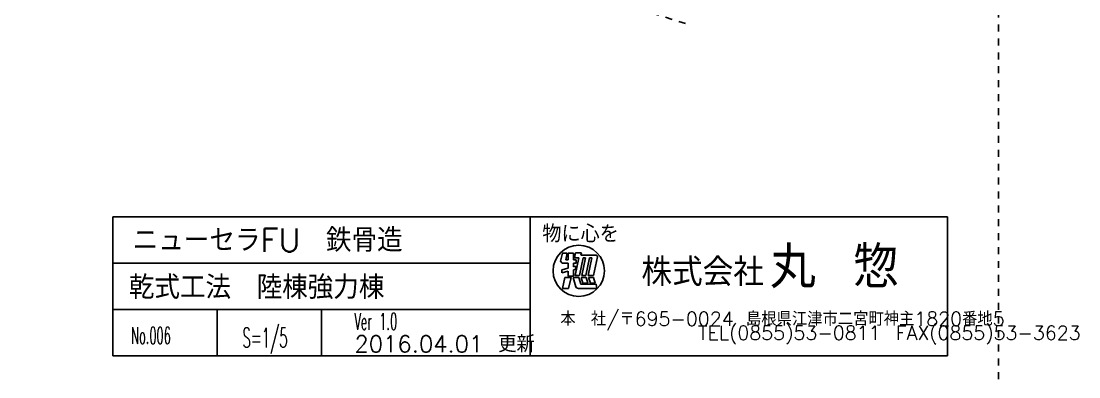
# Model space of a CAD drawing. Extents: x -1727 to 4652, y -2317 to 2357.
# Drawn here: x 3753 to 4513, y 15 to 271 of the extents above; entities that cross this region are included whole.
import ezdxf

# ---------------------------------------------------------------- set-up
doc = ezdxf.new("R2010")
doc.units = 0
doc.header["$LTSCALE"] = 5
doc.linetypes.add('DOT', pattern=[2, 1, -1])
for name, color, linetype in [('0-0', 7, 'CONTINUOUS'), ('0-4', 7, 'CONTINUOUS'), ('0-A', 7, 'CONTINUOUS')]:
    doc.layers.add(name, color=color, linetype=linetype)
doc.styles.get("Standard").update_dxf_attribs({"font": 'txt.shx', "bigfont": 'extfont.shx'})

msp = doc.modelspace()

# ---------------------------------------------------------------- linework, layer by layer
at = {"layer": '0-0', "color": 7, "linetype": 'CONTINUOUS'}
for p, q in [((4418.494, 130.3427), (3818.494, 130.3427)), ((3818.494, 130.3427), (3818.494, 30.3427)), ((4118.494, 130.3427), (4118.494, 30.3427)), ((4418.494, 130.3427), (4418.494, 30.3427)), ((4140.1928, 98.3051), (4141.6706, 104.1209)), ((4141.6706, 104.1209), (4145.0144, 104.1209)), ((4144.0305, 99.2847), (4145.0144, 104.1209)), ((4144.0305, 99.2847), (4145.848, 99.2847)), ((4145.848, 104.1209), (4145.848, 99.2847)), ((4145.848, 104.1209), (4149.7092, 104.1209)), ((4149.7092, 99.2847), (4149.7092, 104.1209)), ((4149.7092, 99.2847), (4151.525, 99.2847)), ((4151.0739, 104.2594), (4150.3422, 100.6628)), ((4150.3422, 100.6628), (4153.4007, 100.6628)), ((4153.4007, 100.6628), (4150.8288, 88.0206)), ((4151.0739, 104.2594), (4155.3013, 104.2594)), ((4151.525, 99.2847), (4151.525, 97.0226)), ((4156.4739, 100.6628), (4153.902, 88.0206)), ((4155.3013, 104.2594), (4154.961, 102.5869)), ((4154.961, 102.5869), (4166.1117, 102.5869)), ((4158.159, 100.6628), (4155.5871, 88.0206)), ((4156.4739, 100.6628), (4158.159, 100.6628)), ((4161.0054, 100.6628), (4158.4335, 88.0206)), ((4162.7063, 100.6628), (4160.1344, 88.0206)), ((4161.0054, 100.6628), (4162.7063, 100.6628)), ((4166.753, 101.5032), (4164.0101, 88.0206)), ((4118.494, 97.0093), (3818.494, 97.0093)), ((4140.1928, 98.3051), (4141.4886, 97.0226)), ((4141.1415, 92.0613), (4145.848, 93.263)), ((4141.1415, 92.0613), (4141.1415, 89.8755)), ((4141.4886, 97.0226), (4145.848, 97.0226)), ((4145.848, 97.0226), (4145.848, 93.263)), ((4149.7092, 94.2488), (4149.7092, 97.0226)), ((4149.7092, 97.0226), (4151.525, 97.0226)), ((4149.7092, 94.2488), (4151.2924, 94.6531)), ((4149.7092, 92.063), (4150.9684, 92.3845)), ((4149.7092, 87.6186), (4149.7092, 92.063)), ((4151.2924, 94.6531), (4150.9684, 92.3845)), ((4141.1415, 89.8755), (4145.848, 91.0772)), ((4143.4608, 86.5179), (4141.6265, 78.7787)), ((4143.4608, 86.5179), (4147.8707, 86.5179)), ((4145.614, 87.6186), (4149.7092, 87.6186)), ((4145.848, 91.0772), (4145.848, 87.5406)), ((4147.8707, 86.5179), (4146.0364, 78.7787)), ((4149.4024, 86.5179), (4151.3147, 79.8227)), ((4149.4024, 86.5179), (4153.5004, 86.5179)), ((4150.8288, 88.0206), (4153.902, 88.0206)), ((4153.5004, 86.5179), (4154.9773, 81.8024)), ((4155.0645, 86.5179), (4156.3271, 82.4863)), ((4155.0645, 86.5179), (4158.6511, 86.5179)), ((4155.5871, 88.0206), (4158.4335, 88.0206)), ((4158.6511, 86.5179), (4159.9138, 82.4863)), ((4160.1344, 88.0206), (4164.0101, 88.0206)), ((4160.4347, 86.5179), (4161.6974, 82.4863)), ((4160.4347, 86.5179), (4163.8814, 86.5179)), ((4163.8814, 86.5179), (4165.1441, 82.4863)), ((4146.0364, 78.7787), (4141.6265, 78.7787)), ((4153.966, 78.5987), (4166.3276, 78.5987)), ((4154.9773, 81.8024), (4165.9892, 81.8024)), ((4156.3271, 82.4863), (4159.9138, 82.4863)), ((4161.6974, 82.4863), (4165.1441, 82.4863)), ((4165.9892, 81.8024), (4166.3276, 78.5987)), ((4118.494, 63.676), (3818.494, 63.676)), ((3893.494, 63.676), (3893.494, 30.3427)), ((3968.494, 63.676), (3968.494, 30.3427)), ((3818.494, 30.3427), (4418.494, 30.3427))]:
    msp.add_line(p, q, dxfattribs=at)
msp.add_circle((4153.3491, 91.3979), 18.4473, dxfattribs=at)
for centre, radius, start, end in [((4165.2195, 101.3273), 1.5436, 6.5455, 54.6882), ((4153.6165, 81.3252), 2.7488, 213.1353, 277.3045)]:
    msp.add_arc(centre, radius, start, end, dxfattribs=at)
at = {"layer": '0-4', "color": 4, "linetype": 'DOT'}
msp.add_line((4229.9829, 269.1788), (3752.5754, 421.08), dxfattribs=at)
at = {"layer": '0-A', "color": 7, "linetype": 'DOT'}
msp.add_line((4455, -2316.5581), (4455, 2352.946), dxfattribs=at)

# ---------------------------------------------------------------- texts
at = {"layer": '0-0', "color": 7}
for s, height, p in [('ニューセラFU\u3000鉄骨造', 16.7, (3832.799, 105.1164)), ('物に心を', 12.5, (4127.1809, 111.7948)), ('丸 惣', 30, (4290.7443, 78.9816)), ('株式会社', 20, (4198.4231, 80.444)), ('乾式工法\u3000陸棟強力棟\u3000', 16.7, (3829.9739, 71.2155)), ('本\u3000社/〒695-0024 島根県江津市二宮町神主1820番地5  ', 10, (4140.1157, 51.888)), ('\u3000\u3000\u3000\u3000\u3000\u3000\u3000\u3000\u3000TEL(0855)53-0811\u3000FAX(0855)53-3623', 10, (4140.1157, 41.888)), ('2016.04.01 更新', 12, (3992.1775, 32.8402))]:
    msp.add_text(s, height=height, dxfattribs=at).set_placement(p)
at = {"layer": '0-0', "color": 7, "width": 0.5}
for s, height, p in [('Ver 1.0', 12, (3992.0851, 49.0536)), ('No.006', 12, (3831.6458, 38.8711)), ('S=1/5', 14, (3911.6914, 36.309))]:
    msp.add_text(s, height=height, dxfattribs=at).set_placement(p)

doc.saveas('drawing.dxf')
